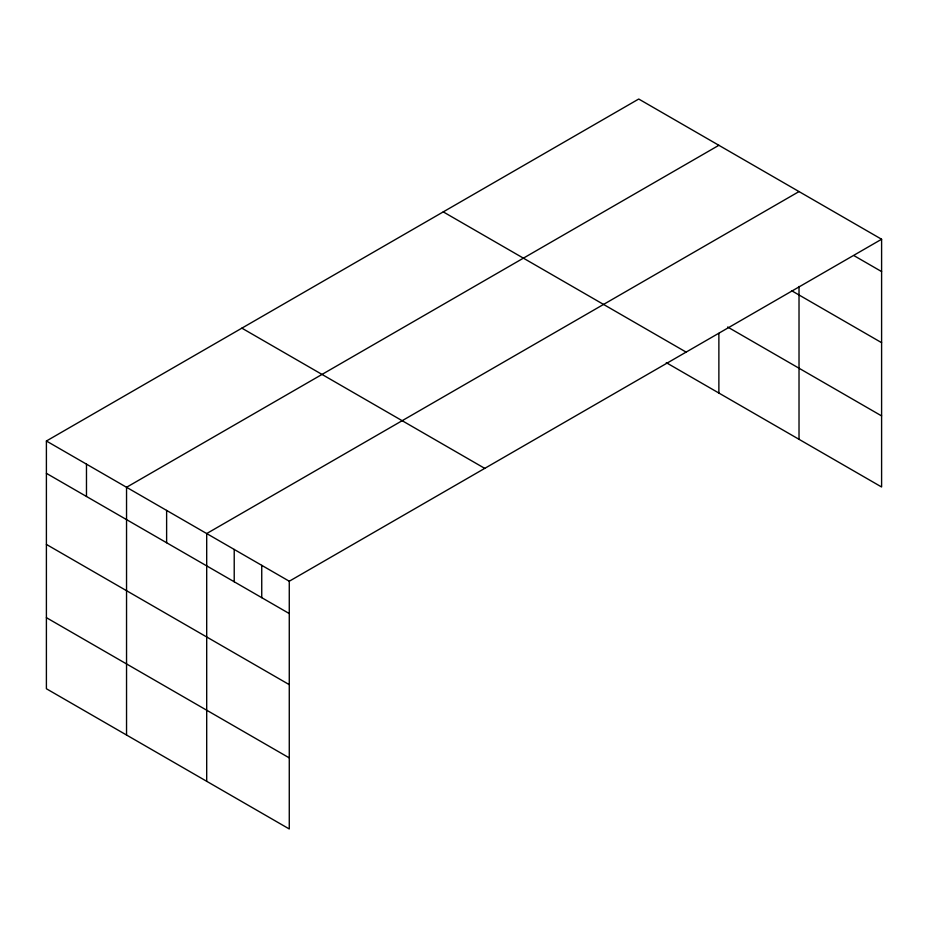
<?xml version="1.0" encoding="UTF-8"?>
<svg xmlns="http://www.w3.org/2000/svg" width="928" height="928" viewBox="0 0 928 928"><rect width="100%" height="100%" fill="white"/><g stroke="black" fill="none" stroke-linecap="round" stroke-linejoin="round"><path stroke-width="1.39" d="M881.6 239.25L289.269 581.23L289.269 828.971L46.4 688.75L46.4 441.009L638.731 99.029L881.6 239.25L881.6 486.991L666.281 362.674M718.875 145.302L126.544 487.281L126.544 735.022M799.02 191.574L206.7 533.554L206.7 781.295M854.073 255.687L881.6 271.579M791.514 290.65L881.6 342.664M727.645 327.016L881.6 415.906M443.259 211.886L686.128 352.106M241.872 328.152L484.741 468.373M46.4 441.009L289.269 581.23M46.4 473.338L289.269 613.559M46.4 544.423L289.269 684.644M46.4 617.665L289.269 757.886M799.02 286.462L799.02 439.315M718.875 333.338L718.875 393.043M261.742 565.338L261.742 597.667M234.216 549.446L234.216 581.775M166.622 510.412L166.622 542.741M86.478 464.139L86.478 496.468"/></g></svg>
